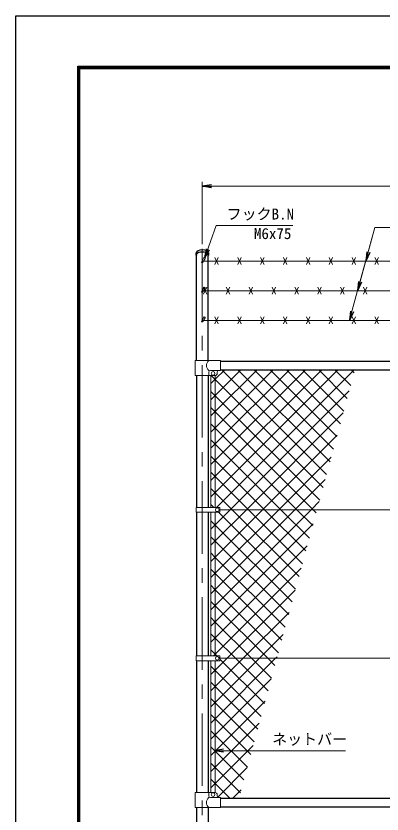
# Model space of a CAD drawing. Units: millimetres, scale not verified. Extents: x -4200 to 4200, y -2970 to 2970.
# Drawn here: x -4200 to -2599, y -521 to 2970 of the extents above; entities that cross this region are included whole.
import ezdxf
from ezdxf.enums import TextEntityAlignment as Align

# ---------------------------------------------------------------- set-up
doc = ezdxf.new("R2010")
doc.units = ezdxf.units.MM
doc.header["$LTSCALE"] = 10
doc.linetypes.add('USER1', pattern=[50.8, 31.75, -6.35, 6.35, -6.35])
for name, color, linetype, lineweight in [('0-1_D-BMK', 2, 'USER1', 13), ('0-2_D-STR1', 1, 'Continuous', 25), ('0-3_D-STR-DIM', 7, 'Continuous', 13), ('0-B_D-STR2', 7, 'Continuous', 13), ('0-C_D-STR3', 3, 'Continuous', 13), ('0-D_D-STR-TXT', 7, 'Continuous', 13), ('0-E_D-TTL', 7, 'Continuous', 25)]:
    doc.layers.add(name, color=color, linetype=linetype, lineweight=lineweight)
doc.layers.add('0-4_0', color=7, linetype='Continuous')
doc.styles.add('ＭＳ ゴシック', font='')
doc.styles.get('ＭＳ ゴシック').set_extended_font_data('MS Gothic')

# ---------------------------------------------------------------- blocks, each defined once
blk = doc.blocks.new('_Open')
at = {"layer": '0-4_0'}
blk.add_line((-10, 1.667), (0, 0), dxfattribs=at)
blk.add_lwpolyline([(-10, -1.667), (0, 0), (-10, 0)], dxfattribs=at)

msp = doc.modelspace()

# ---------------------------------------------------------------- linework, layer by layer
at = {"layer": '0-1_D-BMK'}
msp.add_line((-3384.65, 1951.29), (-3384.65, -919.77), dxfattribs=at)
at = {"layer": '0-2_D-STR1'}
for p, q in [((-3411.25, 1924.23), (-3411.25, 1933.75)), ((-3410.05, 1463.23), (-3410.05, 1928.18)), ((-3359.25, 1463.23), (-3359.25, 1928.18)), ((-3358.05, 1933.75), (-3358.05, 1924.23)), ((-3304.65, 1460.23), (-1464.65, 1460.23)), ((-3410.05, 1397.23), (-3410.05, 820.73)), ((-3359.25, 1397.23), (-3359.25, 820.73)), ((-3304.65, 1422.23), (-1464.65, 1422.23)), ((-3410.05, 799.73), (-3410.05, 170.73)), ((-3359.25, 799.73), (-3359.25, 170.73)), ((-3410.05, 149.73), (-3410.05, -426.77)), ((-3359.25, 149.73), (-3359.25, -426.77)), ((-3304.65, -451.77), (-1464.65, -451.77)), ((-3410.05, -492.77), (-3410.05, -889.77)), ((-3359.25, -492.77), (-3359.25, -889.77)), ((-3304.65, -489.77), (-1464.65, -489.77))]:
    msp.add_line(p, q, dxfattribs=at)
for centre, start_param, end_param in [((-3384.65, 1924.23), 2.8400761, 6.5847019), ((-3384.65, 1933.75), 3.1415927, 6.2831853)]:
    msp.add_ellipse(centre, major_axis=(-26.6, 0), ratio=0.5, start_param=start_param, end_param=end_param, dxfattribs=at)
at = {"layer": '0-3_D-STR-DIM'}
for p, q in [((-3384.65, 1971.29), (-3384.65, 2245.23)), ((-3344.65, 2225.23), (-1424.65, 2225.23))]:
    msp.add_line(p, q, dxfattribs=at)
at = {"layer": '0-B_D-STR2'}
for p, q in [((-3328.15, 1380.94), (-3286.87, 1422.23)), ((-3328.15, 1310.23), (-3216.16, 1422.23)), ((-3328.15, 1239.52), (-3145.45, 1422.23)), ((-3328.15, 1168.81), (-3074.74, 1422.23)), ((-3328.15, 1098.1), (-3004.02, 1422.23)), ((-3328.15, 1027.39), (-2933.31, 1422.23)), ((-3328.15, 956.68), (-2862.6, 1422.23)), ((-3328.15, 885.96), (-2791.89, 1422.23)), ((-3322.68, 820.73), (-2721.18, 1422.23)), ((-2841.29, 963.65), (-3299.87, 1422.23)), ((-2826.23, 1019.3), (-3229.16, 1422.23)), ((-2811.17, 1074.95), (-3158.45, 1422.23)), ((-2796.11, 1130.6), (-3087.73, 1422.23)), ((-2781.05, 1186.25), (-3017.02, 1422.23)), ((-2765.99, 1241.9), (-2946.31, 1422.23)), ((-2750.93, 1297.55), (-2875.6, 1422.23)), ((-2735.86, 1353.2), (-2804.89, 1422.23)), ((-2720.8, 1408.85), (-2734.18, 1422.23)), ((-3347.15, 1361.94), (-3328.15, 1380.94)), ((-3262.47, 810.23), (-2741.94, 1330.76)), ((-3347.15, 1291.23), (-3328.15, 1310.23)), ((-3328.15, 1238.38), (-3347.15, 1257.38)), ((-3347.15, 1220.52), (-3328.15, 1239.52)), ((-2900, 810.23), (-3328.15, 1238.38)), ((-3191.76, 810.23), (-2768.18, 1233.81)), ((-3328.15, 1167.67), (-3347.15, 1186.67)), ((-3347.15, 1149.81), (-3328.15, 1168.81)), ((-2970.71, 810.23), (-3328.15, 1167.67)), ((-3121.05, 810.23), (-2794.41, 1136.86)), ((-3328.15, 1096.96), (-3347.15, 1115.96)), ((-3347.15, 1079.1), (-3328.15, 1098.1)), ((-3041.42, 810.23), (-3328.15, 1096.96)), ((-3328.15, 1026.25), (-3347.15, 1045.25)), ((-3347.15, 1008.39), (-3328.15, 1027.39)), ((-3112.13, 810.23), (-3328.15, 1026.25)), ((-3050.34, 810.23), (-2820.65, 1039.91)), ((-3328.15, 955.54), (-3347.15, 974.54)), ((-3347.15, 937.68), (-3328.15, 956.68)), ((-3182.84, 810.23), (-3328.15, 955.54)), ((-2979.63, 810.23), (-2846.89, 942.96)), ((-3328.15, 884.83), (-3347.15, 903.83)), ((-3347.15, 866.96), (-3328.15, 885.96)), ((-3253.55, 810.23), (-3328.15, 884.83)), ((-2908.92, 810.23), (-2873.13, 846.01)), ((-3334.76, 820.73), (-3347.15, 833.12)), ((-3328.15, 744.54), (-3262.47, 810.23)), ((-3328.15, 673.83), (-3191.76, 810.23)), ((-3328.15, 603.12), (-3121.05, 810.23)), ((-3328.15, 532.41), (-3050.34, 810.23)), ((-3328.15, 461.7), (-2979.63, 810.23)), ((-3328.15, 390.99), (-2908.92, 810.23)), ((-2961.78, 518.46), (-3253.55, 810.23)), ((-2946.72, 574.11), (-3182.84, 810.23)), ((-2931.66, 629.76), (-3112.13, 810.23)), ((-2916.6, 685.4), (-3041.42, 810.23)), ((-2901.54, 741.05), (-2970.71, 810.23)), ((-2886.48, 796.7), (-2900, 810.23)), ((-3347.15, 796.25), (-3343.68, 799.73)), ((-3347.15, 799.24), (-3346.66, 799.73)), ((-2976.84, 462.81), (-3313.76, 799.73)), ((-3328.15, 743.41), (-3347.15, 762.41)), ((-3347.15, 725.54), (-3328.15, 744.54)), ((-3328.15, 320.28), (-2899.37, 749.06)), ((-2991.9, 407.16), (-3328.15, 743.41)), ((-3328.15, 672.7), (-3347.15, 691.7)), ((-3347.15, 654.83), (-3328.15, 673.83)), ((-3006.97, 351.51), (-3328.15, 672.7)), ((-3328.15, 249.57), (-2925.61, 652.11)), ((-3328.15, 601.99), (-3347.15, 620.99)), ((-3347.15, 584.12), (-3328.15, 603.12)), ((-3022.03, 295.86), (-3328.15, 601.99)), ((-3328.15, 531.28), (-3347.15, 550.28)), ((-3347.15, 513.41), (-3328.15, 532.41)), ((-3037.09, 240.21), (-3328.15, 531.28)), ((-3328.15, 460.56), (-3347.15, 479.56)), ((-3347.15, 442.7), (-3328.15, 461.7)), ((-3052.15, 184.56), (-3328.15, 460.56)), ((-3276.08, 160.23), (-2978.09, 458.22)), ((-3328.15, 389.85), (-3347.15, 408.85)), ((-3347.15, 371.99), (-3328.15, 390.99)), ((-3098.53, 160.23), (-3328.15, 389.85)), ((-3205.36, 160.23), (-3004.33, 361.27)), ((-3328.15, 319.14), (-3347.15, 338.14)), ((-3347.15, 301.28), (-3328.15, 320.28)), ((-3169.24, 160.23), (-3328.15, 319.14)), ((-3328.15, 248.43), (-3347.15, 267.43)), ((-3347.15, 230.57), (-3328.15, 249.57)), ((-3239.95, 160.23), (-3328.15, 248.43)), ((-3134.65, 160.23), (-3030.56, 264.32)), ((-3328.15, 108.15), (-3276.08, 160.23)), ((-3328.15, 37.44), (-3205.36, 160.23)), ((-3328.15, -33.27), (-3134.65, 160.23)), ((-3328.15, -103.98), (-3063.94, 160.23)), ((-3112.39, -38.04), (-3307.66, 157.23)), ((-3097.33, 17.61), (-3239.95, 160.23)), ((-3082.27, 73.26), (-3169.24, 160.23)), ((-3067.21, 128.91), (-3098.53, 160.23)), ((-3063.94, 160.23), (-3056.8, 167.37)), ((-3328.15, 107.01), (-3347.15, 126.01)), ((-3347.15, 89.15), (-3328.15, 108.15)), ((-3127.46, -93.69), (-3328.15, 107.01)), ((-3328.15, -174.7), (-3083.04, 70.42)), ((-3328.15, 36.3), (-3347.15, 55.3)), ((-3347.15, 18.44), (-3328.15, 37.44)), ((-3142.52, -149.34), (-3328.15, 36.3)), ((-3328.15, -34.41), (-3347.15, -15.41)), ((-3347.15, -52.27), (-3328.15, -33.27)), ((-3328.15, -245.41), (-3109.28, -26.53)), ((-3157.58, -204.99), (-3328.15, -34.41)), ((-3328.15, -105.12), (-3347.15, -86.12)), ((-3347.15, -122.98), (-3328.15, -103.98)), ((-3172.64, -260.64), (-3328.15, -105.12)), ((-3328.15, -316.12), (-3135.52, -123.48)), ((-3328.15, -175.83), (-3347.15, -156.83)), ((-3347.15, -193.7), (-3328.15, -174.7)), ((-3187.7, -316.29), (-3328.15, -175.83)), ((-3328.15, -246.54), (-3347.15, -227.54)), ((-3328.15, -386.83), (-3161.76, -220.43)), ((-3347.15, -264.41), (-3328.15, -245.41)), ((-3202.76, -371.93), (-3328.15, -246.54)), ((-3328.15, -317.25), (-3347.15, -298.25)), ((-3347.15, -335.12), (-3328.15, -316.12)), ((-3217.82, -427.58), (-3328.15, -317.25)), ((-3317.45, -446.84), (-3188, -317.38)), ((-3347.15, -405.83), (-3328.15, -386.83)), ((-3251.68, -451.77), (-3214.24, -414.33))]:
    msp.add_line(p, q, dxfattribs=at)
for points in [[(-2856.35, 908), (-3328.15, 1379.8), (-3345.58, 1397.23)], [(-2871.41, 852.35), (-3328.15, 1309.09), (-3347.15, 1328.09)], [(-3336.29, 170.73), (-3328.15, 178.86), (-2951.85, 555.16)], [(-3321.16, 170.73), (-3328.15, 177.72), (-3347.15, 196.72)], [(-3264.34, -451.77), (-3328.15, -387.96), (-3347.15, -368.96)]]:
    msp.add_lwpolyline(points, dxfattribs=at)
at = {"layer": '0-C_D-STR3'}
for p, q in [((-3387.25, 1895.84), (-3377.36, 1912.97)), ((-884.65, 1898.3), (-3384.65, 1898.3)), ((-3382.06, 1892.84), (-3372.16, 1909.97)), ((-3329.65, 1883.3), (-3314.65, 1913.3)), ((-3329.65, 1913.3), (-3314.65, 1883.3)), ((-3229.65, 1883.3), (-3214.65, 1913.3)), ((-3229.65, 1913.3), (-3214.65, 1883.3)), ((-3129.65, 1883.3), (-3114.65, 1913.3)), ((-3129.65, 1913.3), (-3114.65, 1883.3)), ((-3029.65, 1883.3), (-3014.65, 1913.3)), ((-3029.65, 1913.3), (-3014.65, 1883.3)), ((-2929.65, 1883.3), (-2914.65, 1913.3)), ((-2929.65, 1913.3), (-2914.65, 1883.3)), ((-2829.65, 1883.3), (-2814.65, 1913.3)), ((-2829.65, 1913.3), (-2814.65, 1883.3)), ((-2729.65, 1883.3), (-2714.65, 1913.3)), ((-2729.65, 1913.3), (-2714.65, 1883.3)), ((-2629.65, 1883.3), (-2614.65, 1913.3)), ((-2629.65, 1913.3), (-2614.65, 1883.3)), ((-3387.25, 1765.93), (-3377.36, 1783.07)), ((-3379.65, 1753.4), (-3364.65, 1783.4)), ((-3379.65, 1783.4), (-3364.65, 1753.4)), ((-3279.65, 1753.4), (-3264.65, 1783.4)), ((-3279.65, 1783.4), (-3264.65, 1753.4)), ((-3179.65, 1753.4), (-3164.65, 1783.4)), ((-3179.65, 1783.4), (-3164.65, 1753.4)), ((-3079.65, 1753.4), (-3064.65, 1783.4)), ((-3079.65, 1783.4), (-3064.65, 1753.4)), ((-2979.65, 1753.4), (-2964.65, 1783.4)), ((-2979.65, 1783.4), (-2964.65, 1753.4)), ((-2879.65, 1753.4), (-2864.65, 1783.4)), ((-2879.65, 1783.4), (-2864.65, 1753.4)), ((-2779.65, 1753.4), (-2764.65, 1783.4)), ((-2779.65, 1783.4), (-2764.65, 1753.4)), ((-2679.65, 1753.4), (-2664.65, 1783.4)), ((-2679.65, 1783.4), (-2664.65, 1753.4)), ((-884.65, 1768.4), (-3384.65, 1768.4)), ((-3382.06, 1762.93), (-3372.16, 1780.07)), ((-3387.25, 1636.03), (-3377.36, 1653.17)), ((-3382.06, 1633.03), (-3372.16, 1650.17)), ((-3329.65, 1623.49), (-3314.65, 1653.49)), ((-3329.65, 1653.49), (-3314.65, 1623.49)), ((-3229.65, 1623.49), (-3214.65, 1653.49)), ((-3229.65, 1653.49), (-3214.65, 1623.49)), ((-3129.65, 1623.49), (-3114.65, 1653.49)), ((-3129.65, 1653.49), (-3114.65, 1623.49)), ((-3029.65, 1623.49), (-3014.65, 1653.49)), ((-3029.65, 1653.49), (-3014.65, 1623.49)), ((-2929.65, 1623.49), (-2914.65, 1653.49)), ((-2929.65, 1653.49), (-2914.65, 1623.49)), ((-2829.65, 1623.49), (-2814.65, 1653.49)), ((-2829.65, 1653.49), (-2814.65, 1623.49)), ((-2729.65, 1623.49), (-2714.65, 1653.49)), ((-2729.65, 1653.49), (-2714.65, 1623.49)), ((-2629.65, 1623.49), (-2614.65, 1653.49)), ((-2629.65, 1653.49), (-2614.65, 1623.49)), ((-884.65, 1638.49), (-3384.65, 1638.49)), ((-3304.65, 1463.23), (-3415.6, 1463.23)), ((-3415.6, 1463.23), (-3415.6, 1397.23)), ((-3304.65, 1419.23), (-3304.65, 1463.23)), ((-3415.6, 1397.23), (-3329.65, 1397.23)), ((-3356.1, 1397.23), (-3356.1, 1412.23)), ((-3304.65, 1419.23), (-3349.1, 1419.23)), ((-3347.15, 1397.23), (-3347.15, 820.73)), ((-3328.15, 1397.23), (-3328.15, 820.73)), ((-3319.65, 1407.23), (-3319.65, 1412.23)), ((-3412.15, 799.73), (-3412.15, 820.73)), ((-3307.66, 820.73), (-3412.15, 820.73)), ((-3307.66, 799.73), (-3307.66, 820.73)), ((-3307.66, 810.23), (-1467.15, 810.23)), ((-3307.66, 799.73), (-3412.15, 799.73)), ((-3347.15, 799.73), (-3347.15, 170.73)), ((-3328.15, 799.73), (-3328.15, 170.73)), ((-3412.15, 149.73), (-3412.15, 170.73)), ((-3307.66, 170.73), (-3412.15, 170.73)), ((-3307.66, 149.73), (-3412.15, 149.73)), ((-3347.15, 149.73), (-3347.15, -426.77)), ((-3328.15, 149.73), (-3328.15, -426.77)), ((-3307.66, 149.73), (-3307.66, 170.73)), ((-3307.66, 160.23), (-1467.15, 160.23)), ((-3415.6, -426.77), (-3329.65, -426.77)), ((-3415.6, -492.77), (-3415.6, -426.77)), ((-3356.1, -426.77), (-3356.1, -441.77)), ((-3304.65, -448.77), (-3349.1, -448.77)), ((-3319.65, -436.77), (-3319.65, -441.77)), ((-3304.65, -448.77), (-3304.65, -492.77)), ((-3304.65, -492.77), (-3415.6, -492.77))]:
    msp.add_line(p, q, dxfattribs=at)
for centre in [(-3337.65, 1406.23), (-3319.66, 810.23), (-3319.66, 160.23), (-3337.65, -435.77)]:
    msp.add_circle(centre, 8, dxfattribs=at)
for centre, radius, start, end in [((-3384.65, 1894.34), 3, 150, 330), ((-3384.65, 1764.43), 3, 150, 330), ((-3384.65, 1634.53), 3, 150, 330), ((-3337.91, 1441.23), 28.55, 129.59418, 230.40582), ((-3349.1, 1412.23), 7, 90, 180), ((-3329.65, 1407.23), 10, 270, 0), ((-3312.65, 1412.23), 7, 90, 180), ((-3337.91, -470.77), 28.55, 129.59418, 230.40582), ((-3349.1, -441.77), 7, 180, 270), ((-3329.65, -436.77), 10, 0, 90), ((-3312.65, -441.77), 7, 180, 270)]:
    msp.add_arc(centre, radius, start, end, dxfattribs=at)
for centre in [(-3374.76, 1911.47), (-3374.76, 1781.57), (-3374.76, 1651.67)]:
    msp.add_ellipse(centre, major_axis=(-2.6, 1.5), ratio=0.5, start_param=3.1415927, end_param=6.2831853, dxfattribs=at)
at = {"layer": '0-D_D-STR-TXT'}
for p, q in [((-2629.65, 2044.69), (-2704.8, 1770.33)), ((-2629.65, 2044.69), (-2669.22, 1900.23)), ((-2758.78, -243.87), (-3329.9, -243.87))]:
    msp.add_line(p, q, dxfattribs=at)
for points in [[(-2989.3, 2053.4), (-3323.47, 2053.4), (-3374.08, 1913.64)], [(-2320.09, 2044.69), (-2629.65, 2044.69), (-2740.37, 1640.42)]]:
    msp.add_lwpolyline(points, dxfattribs=at)
at = {"layer": '0-E_D-TTL', "color": 2}
msp.add_lwpolyline([(-4199.68, 2970.23), (4200.32, 2970.23), (4200.32, -2969.77), (-4199.68, -2969.77)], close=True, dxfattribs=at)
at = {"layer": '0-E_D-TTL'}
for points in [[(-3929.68, 2750.23), (3930.32, 2750.23), (3930.32, -2749.77), (-3929.68, -2749.77)], [(-3927.18, 2747.73), (3927.82, 2747.73), (3927.82, -2747.27), (-3927.18, -2747.27)], [(-3924.68, 2745.23), (3925.32, 2745.23), (3925.32, -2744.77), (-3924.68, -2744.77)], [(-3922.18, 2742.73), (3922.82, 2742.73), (3922.82, -2742.27), (-3922.18, -2742.27)], [(-3919.68, 2740.23), (3920.32, 2740.23), (3920.32, -2739.77), (-3919.68, -2739.77)]]:
    msp.add_lwpolyline(points, close=True, dxfattribs=at)

# ---------------------------------------------------------------- block references
at = {"layer": '0-3_D-STR-DIM', "xscale": 4, "yscale": 4, "rotation": 180}
msp.add_blockref('_Open', (-3384.65, 2225.23), dxfattribs=at)
at = {"layer": '0-D_D-STR-TXT', "xscale": 4, "yscale": 4}
for p, rotation in [((-3374.76, 1911.76), 250.09511), ((-2669.74, 1898.3), 254.68276), ((-2705.32, 1768.4), 254.68276), ((-2740.9, 1638.49), 254.68276), ((-3331.9, -243.87), 180)]:
    msp.add_blockref('_Open', p, dxfattribs=dict(at, rotation=rotation))

# ---------------------------------------------------------------- texts
at = {"layer": '0-D_D-STR-TXT', "style": 'ＭＳ ゴシック'}
for s, p in [('フックB.N', (-3278.39, 2065.35)), ('M6x75', (-3158.77, 1979.85)), ('ネットバー', (-3079.34, -231.92))]:
    msp.add_text(s, height=48.09, dxfattribs=at).set_placement(p, align=Align.BOTTOM_LEFT)

doc.saveas('drawing.dxf')
